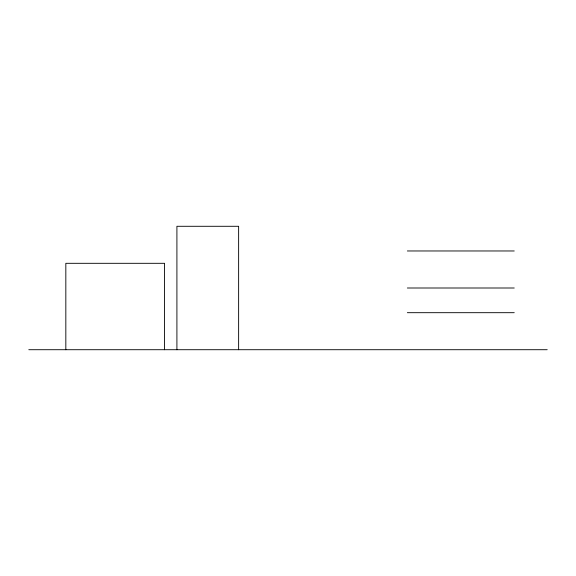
<?xml version="1.0" encoding="UTF-8"?>
<svg xmlns="http://www.w3.org/2000/svg" width="576" height="576" viewBox="0 0 576 576"><rect width="100%" height="100%" fill="white"/><g stroke="black" fill="none" stroke-linecap="round" stroke-linejoin="round"><path stroke-width="0.86" d="M407.354 250.97L514.246 250.97M407.354 288L514.246 288M407.354 312.689L514.246 312.689M28.8 349.711L547.2 349.711M238.63 349.711L238.63 226.289L176.911 226.289L176.911 349.711M164.57 349.711L164.57 263.311L65.83 263.311L65.83 349.711"/></g></svg>
